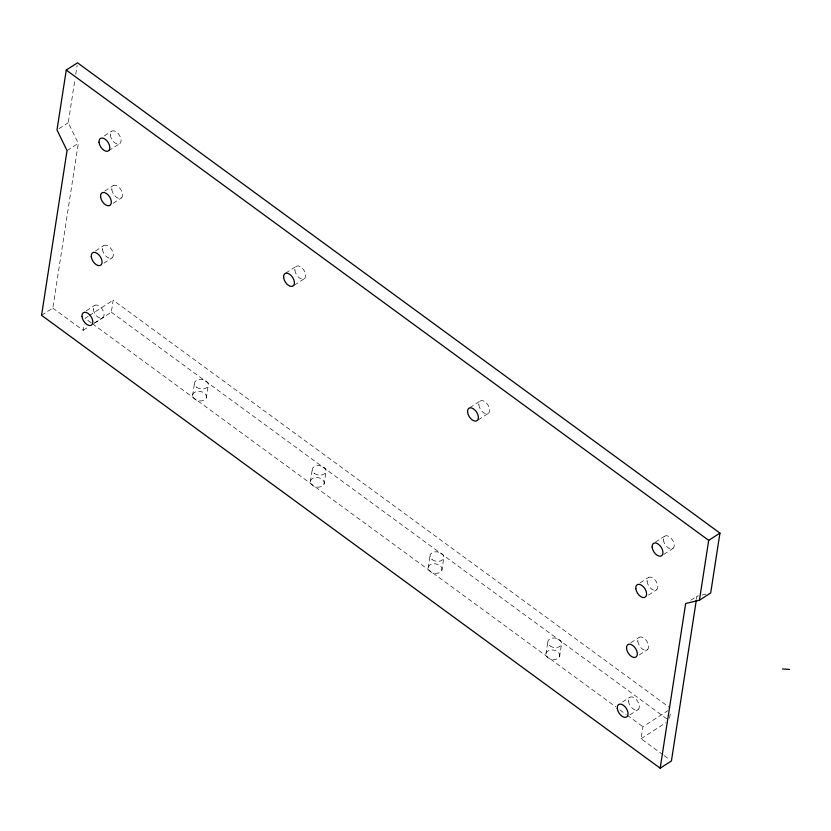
<?xml version="1.0" encoding="UTF-8"?>
<svg xmlns="http://www.w3.org/2000/svg" width="831" height="831" viewBox="0 0 831 831"><rect width="100%" height="100%" fill="white"/><g stroke="black" fill="none" stroke-linecap="round" stroke-linejoin="round"><path stroke-width="0.62" stroke-dasharray="4.16 3.12" d="M41.55 315.323L52.81 308.083L78.301 143.389L68.246 122.697L74.956 79.371M75.746 74.281L77.127 65.358M52.81 308.083L83.173 330.312L84.097 324.319M93.996 323.342L111.323 312.186L113.172 300.209L670.015 707.856M192.574 395.691L194.61 382.489M206.306 397.8A7.012 4.757 8.8 0 0 197.539 391.38A7.012 4.757 8.8 0 0 194.745 399.212A7.012 4.757 8.8 0 0 206.306 397.8L208.352 384.597M310.337 481.907L312.383 468.694M324.08 484.016A7.012 4.757 8.8 0 0 315.313 477.596A7.012 4.757 8.8 0 0 312.518 485.429A7.012 4.757 8.8 0 0 324.08 484.016L326.116 470.813M428.11 568.113L430.157 554.911M441.853 570.232A7.012 4.757 8.8 0 0 433.086 563.813A7.012 4.757 8.8 0 0 430.292 571.635A7.012 4.757 8.8 0 0 441.853 570.232L443.889 557.019M545.884 654.329L547.92 641.127M559.616 656.438A7.012 4.757 8.8 0 0 550.849 650.029A7.012 4.757 8.8 0 0 548.055 657.851A7.012 4.757 8.8 0 0 559.616 656.438L561.663 643.236M663.045 754.808L641.054 738.717L642.914 726.741L667.812 710.713M669.578 718.202L670.503 712.209M696.523 598.808L696.918 596.253L700.668 595.37M59.043 128.628L68.246 122.697M67.041 150.64L78.301 143.389M104.301 135.941L111.458 131.329M108.653 150.764L119.913 143.514M104.789 191.047L112.974 185.77M113.234 203.231L121.419 197.955M95.513 250.931L103.709 245.664M103.968 263.115L112.154 257.849M86.247 310.825L94.433 305.548M88.273 316.237L85.032 318.335L91.306 322.927M89.353 315.541L113.172 300.209M83.173 330.312L87.504 327.518M94.692 322.999L102.878 317.733M285.802 273.035L296.033 266.45M294.247 285.22L304.478 278.634M469.775 407.72L480.006 401.124M478.22 419.904L488.462 413.308M655.368 542.176L664.582 536.244M663.824 554.36L673.027 548.429M640.047 582.884L648.232 577.618M648.492 595.069L656.687 589.802M690.779 600.211L696.918 596.253M630.781 642.779L638.966 637.502M639.226 654.963L647.411 649.686M622.533 702.008L629.69 697.396M629.95 714.847L638.146 709.581M641.054 738.717L665.953 722.69M701.925 595.069L709.425 593.292M111.323 312.186L668.155 719.833M92.355 323.695L615.698 706.817M619.884 709.882L626.169 714.473M627.208 715.242L642.914 726.741M664.094 755.576L669.329 759.409M663.418 539.942A7.417 4.332 57.2 0 0 672.009 548.927A7.417 4.332 57.2 0 0 671.001 538.145A7.417 4.332 57.2 0 0 663.418 539.942M478.843 404.822A7.417 4.332 57.2 0 0 487.433 413.807A7.417 4.332 57.2 0 0 486.426 403.025A7.417 4.332 57.2 0 0 478.843 404.822M294.87 270.148A7.417 4.332 57.2 0 0 303.46 279.123A7.417 4.332 57.2 0 0 302.453 268.351A7.417 4.332 57.2 0 0 294.87 270.148M110.294 135.027A7.417 4.332 57.2 0 0 118.885 144.002A7.417 4.332 57.2 0 0 117.877 133.23A7.417 4.332 57.2 0 0 110.294 135.027M628.527 701.094A7.417 4.332 57.2 0 0 637.117 710.069A7.417 4.332 57.2 0 0 636.11 699.297A7.417 4.332 57.2 0 0 628.527 701.094M637.793 641.2A7.417 4.332 57.2 0 0 646.383 650.185A7.417 4.332 57.2 0 0 645.386 639.403A7.417 4.332 57.2 0 0 637.793 641.2M647.069 581.316A7.417 4.332 57.2 0 0 655.659 590.29A7.417 4.332 57.2 0 0 654.651 579.519A7.417 4.332 57.2 0 0 647.069 581.316M93.269 309.246A7.417 4.332 57.2 0 0 101.86 318.221A7.417 4.332 57.2 0 0 100.852 307.449A7.417 4.332 57.2 0 0 93.269 309.246M102.535 249.362A7.417 4.332 57.2 0 0 111.125 258.337A7.417 4.332 57.2 0 0 110.118 247.565A7.417 4.332 57.2 0 0 102.535 249.362M111.811 189.468A7.417 4.332 57.2 0 0 120.402 198.453A7.417 4.332 57.2 0 0 119.394 187.671A7.417 4.332 57.2 0 0 111.811 189.468M549.914 645.874A7.012 4.757 8.8 0 0 561.476 644.461A7.012 4.757 8.8 0 0 552.708 638.052A7.012 4.757 8.8 0 0 549.914 645.874M196.604 387.236A7.012 4.757 8.8 0 0 208.166 385.823A7.012 4.757 8.8 0 0 199.398 379.403A7.012 4.757 8.8 0 0 196.604 387.236M432.141 559.658A7.012 4.757 8.8 0 0 443.702 558.245A7.012 4.757 8.8 0 0 434.935 551.836A7.012 4.757 8.8 0 0 432.141 559.658M314.378 473.452A7.012 4.757 8.8 0 0 325.929 472.039A7.012 4.757 8.8 0 0 317.172 465.62A7.012 4.757 8.8 0 0 314.378 473.452"/><path stroke-width="1.25" d="M660.167 768.187L685.658 603.503L699.422 600.242L710.682 592.991L719.947 533.107L77.522 62.813L66.262 70.053L56.996 129.948L67.041 150.64L41.55 315.323L660.167 768.187L671.427 760.947L696.326 600.086M699.422 600.242L708.698 540.358L719.947 533.107M782.49 668.965L789.45 669.402M66.262 70.053L708.698 540.358M283.61 277.388A7.417 4.332 57.2 0 0 292.2 286.373A7.417 4.332 57.2 0 0 291.193 275.591A7.417 4.332 57.2 0 0 283.61 277.388M99.034 142.278A7.417 4.332 57.2 0 0 107.625 151.252A7.417 4.332 57.2 0 0 106.617 140.481A7.417 4.332 57.2 0 0 99.034 142.278M467.583 412.072A7.417 4.332 57.2 0 0 476.173 421.057A7.417 4.332 57.2 0 0 475.166 410.275A7.417 4.332 57.2 0 0 467.583 412.072M652.158 547.193A7.417 4.332 57.2 0 0 660.749 556.168A7.417 4.332 57.2 0 0 659.741 545.396A7.417 4.332 57.2 0 0 652.158 547.193M635.808 588.566A7.417 4.332 57.2 0 0 644.399 597.541A7.417 4.332 57.2 0 0 643.391 586.769A7.417 4.332 57.2 0 0 635.808 588.566M626.543 648.45A7.417 4.332 57.2 0 0 635.133 657.425A7.417 4.332 57.2 0 0 634.126 646.653A7.417 4.332 57.2 0 0 626.543 648.45M617.267 708.334A7.417 4.332 57.2 0 0 625.857 717.319A7.417 4.332 57.2 0 0 624.85 706.537A7.417 4.332 57.2 0 0 617.267 708.334M100.551 196.718A7.417 4.332 57.2 0 0 109.141 205.704A7.417 4.332 57.2 0 0 108.134 194.921A7.417 4.332 57.2 0 0 100.551 196.718M91.275 256.613A7.417 4.332 57.2 0 0 99.865 265.588A7.417 4.332 57.2 0 0 98.868 254.816A7.417 4.332 57.2 0 0 91.275 256.613M82.009 316.497A7.417 4.332 57.2 0 0 90.6 325.472A7.417 4.332 57.2 0 0 89.592 314.7A7.417 4.332 57.2 0 0 82.009 316.497"/></g></svg>
